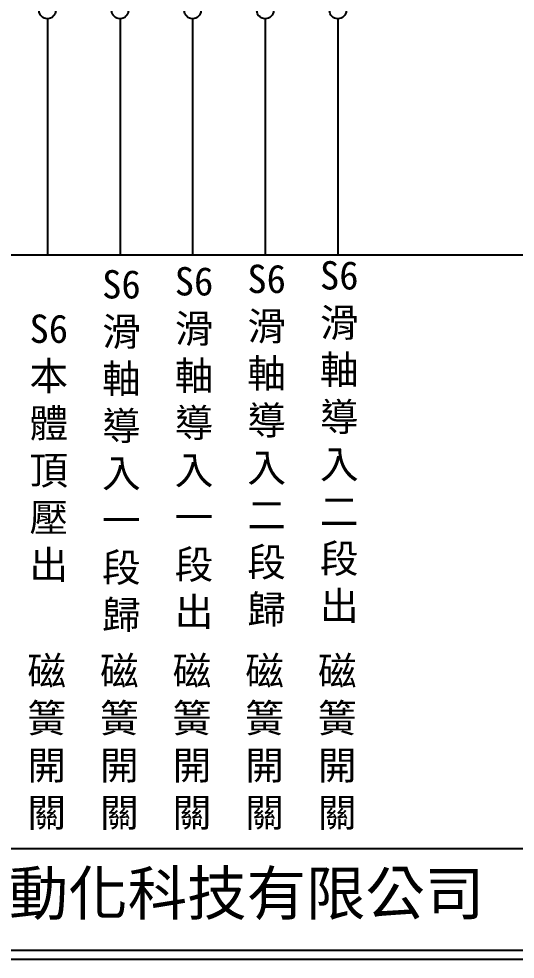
# Model space of a CAD drawing. Extents: x 275 to 562, y 265 to 469.
# Drawn here: x 339.4 to 407.8, y 264.9 to 394.4 of the extents above; entities that cross this region are included whole.
import ezdxf

# ---------------------------------------------------------------- set-up
doc = ezdxf.new("R2010")
doc.units = 0
doc.layers.add('圖框層', color=7, linetype='CONTINUOUS')
doc.layers.add('標尺寸層', color=3, linetype='CONTINUOUS')
doc.styles.add('CNS', font='romanc.shx', dxfattribs={"bigfont": 'chineset.shx'})
doc.styles.add('STSL', font='kaiu.ttf')

msp = doc.modelspace()

# ---------------------------------------------------------------- linework, layer by layer
at = {"layer": '圖框層', "color": 7}
for p, q in [((276.15, 280.2), (560.65, 280.2)), ((276.15, 266.2), (560.65, 266.2)), ((274.9, 264.95), (561.9, 264.95))]:
    msp.add_line(p, q, dxfattribs=at)
at = {"layer": '標尺寸層', "color": 7}
for p, q in [((343.36, 394.41), (343.36, 361.9)), ((353.36, 394.41), (353.36, 361.9)), ((363.36, 394.41), (363.36, 361.9)), ((373.36, 394.41), (373.36, 361.9)), ((383.36, 394.41), (383.36, 361.9)), ((279.63, 361.9), (557.5, 361.9))]:
    msp.add_line(p, q, dxfattribs=at)
for centre in [(343.36, 395.56), (353.36, 395.56), (363.36, 395.56), (373.36, 395.56), (383.36, 395.56)]:
    msp.add_circle(centre, 1.15, dxfattribs=at)

# ---------------------------------------------------------------- texts
at = {"layer": '圖框層', "color": 4, "style": 'STSL'}
msp.add_text('泓陞自動化科技有限公司', height=6, dxfattribs=at).set_placement((313.5, 271.02))
at = {"layer": '標尺寸層', "color": 7, "char_height": 3.9, "width": 4.9608, "attachment_point": 5, "style": 'CNS'}
for s, insert in [('{\\fDFKai-SB|b0|i0|c136|p65;S6滑軸導入一段出}', (363.55, 335.31)), ('{\\fDFKai-SB|b0|i0|c136|p65;S6滑軸導入二段歸}', (373.55, 335.65)), ('{\\fDFKai-SB|b0|i0|c136|p65;S6滑軸導入二段出}', (383.55, 336.13)), ('{\\fDFKai-SB|b0|i0|c136|p65;S6滑軸導入一段歸}', (353.55, 334.9)), ('{\\fDFKai-SB|b0|i0|c136|p65;S6本體頂壓出}', (343.55, 335.28)), ('{\\fDFKai-SB|b0|i0|c136|p65;磁簧開關}', (343.27, 294.67)), ('{\\fDFKai-SB|b0|i0|c136|p65;磁簧開關}', (353.27, 294.67)), ('{\\fDFKai-SB|b0|i0|c136|p65;磁簧開關}', (363.27, 294.67)), ('{\\fDFKai-SB|b0|i0|c136|p65;磁簧開關}', (373.27, 294.67)), ('{\\fDFKai-SB|b0|i0|c136|p65;磁簧開關}', (383.27, 294.67))]:
    msp.add_mtext(s, dxfattribs=dict(at, insert=insert))

doc.saveas('drawing.dxf')
